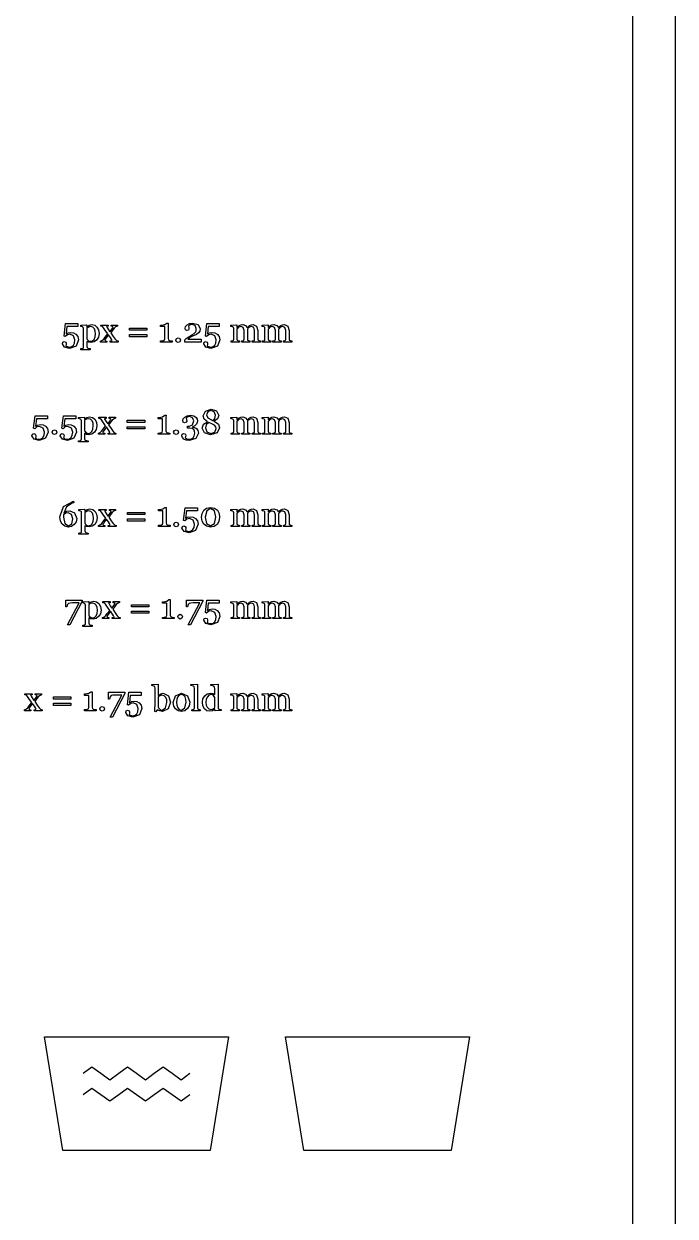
# Model space of a CAD drawing. Extents: x 0 to 118, y 2 to 170.
# Drawn here: x 95.53 to 118.5, y 41.18 to 83.22 of the extents above; entities that cross this region are included whole.
import ezdxf

# ---------------------------------------------------------------- set-up
doc = ezdxf.new("R2010")
doc.units = 0

msp = doc.modelspace()

# ---------------------------------------------------------------- linework, layer by layer
at = {"layer": 'Layer 1', "color": 7}
for points in [[(1.5, 168.5), (118.5, 168.5), (118.5, 1.5), (1.5, 1.5), (1.5, 168.5)], [(3, 167), (117, 167), (117, 3), (3, 3), (3, 167)], [(97.365723, 72.286255), (97.43225, 72.204467), (97.459108, 72.079345), (97.369385, 71.86267), (97.141723, 71.777222), (96.96106, 71.82788), (96.887208, 71.945677), (96.902458, 72), (96.949455, 72.0232), (97.004998, 72.003675), (97.024523, 71.96217), (97.017798, 71.913342), (97.007423, 71.870007), (97.023298, 71.858407), (97.049543, 71.844357), (97.087995, 71.832757), (97.141705, 71.827257), (97.215558, 71.843132), (97.274153, 71.89013), (97.313215, 71.968255), (97.32664, 72.078727), (97.278423, 72.22094), (97.15269, 72.277702), (97.061138, 72.259402), (96.985453, 72.198367), (96.94456, 72.214242), (96.99644, 72.654917), (97.433453, 72.654917), (97.433453, 72.546275), (97.045878, 72.546275), (97.01414, 72.287485), (97.086163, 72.325937), (97.185038, 72.345462), (97.277203, 72.331412), (97.365702, 72.286247), (97.365723, 72.286255)], [(98.105468, 72.530395), (98.16101, 72.430908), (98.18116, 72.302125), (98.15736, 72.17151), (98.094495, 72.07141), (98.003553, 72.006715), (97.897353, 71.98414), (97.80824, 71.99634), (97.751478, 72.025028), (97.746603, 72.025028), (97.746603, 71.844363), (97.755153, 71.807743), (97.781398, 71.786393), (97.8229, 71.776018), (97.868068, 71.769918), (97.868068, 71.729025), (97.531763, 71.729025), (97.531763, 71.769918), (97.568385, 71.772968), (97.600123, 71.779068), (97.625758, 71.800418), (97.633083, 71.836428), (97.633083, 72.476688), (97.623932, 72.512088), (97.600133, 72.539553), (97.569615, 72.550528), (97.531773, 72.556028), (97.531773, 72.5957), (97.736852, 72.609125), (97.745402, 72.6018), (97.745402, 72.53405), (97.750277, 72.5328), (97.829012, 72.593835), (97.922395, 72.618235), (98.024935, 72.594435), (98.1055, 72.530348), (98.105468, 72.530395)], [(98.005983, 72.097657), (98.041993, 72.185547), (98.053593, 72.29724), (98.043818, 72.389405), (98.0133, 72.471193), (97.95898, 72.528565), (97.878412, 72.55054), (97.801507, 72.53039), (97.746578, 72.483392), (97.746578, 72.127557), (97.764278, 72.09338), (97.792353, 72.06286), (97.833248, 72.037837), (97.886958, 72.028687), (97.952875, 72.046387), (98.005978, 72.097657), (98.005983, 72.097657)], [(98.849487, 72), (98.573607, 72), (98.573607, 72.040283), (98.619995, 72.046383), (98.63952, 72.062258), (98.63342, 72.079358), (98.62122, 72.100707), (98.579107, 72.164185), (98.51441, 72.26001), (98.455815, 72.182495), (98.399662, 72.10315), (98.390512, 72.0879), (98.386237, 72.07325), (98.403337, 72.050675), (98.455827, 72.039075), (98.455827, 72), (98.23305, 72), (98.23305, 72.037842), (98.299577, 72.067138), (98.346575, 72.110473), (98.399065, 72.177612), (98.486955, 72.29358), (98.410663, 72.402222), (98.33681, 72.509642), (98.300187, 72.546875), (98.242815, 72.561525), (98.242815, 72.60181), (98.504655, 72.60181), (98.504655, 72.561525), (98.466205, 72.559025), (98.44728, 72.54805), (98.450955, 72.53585), (98.460105, 72.5212), (98.50161, 72.457112), (98.563255, 72.36556), (98.612693, 72.43392), (98.665183, 72.508382), (98.670058, 72.518757), (98.672558, 72.531582), (98.651208, 72.551732), (98.611535, 72.562732), (98.611535, 72.601795), (98.833703, 72.601795), (98.833703, 72.563952), (98.76046, 72.534655), (98.715905, 72.496202), (98.667687, 72.434557), (98.590172, 72.33202), (98.680505, 72.203845), (98.750695, 72.100695), (98.789757, 72.05797), (98.849572, 72.04027), (98.849487, 72)], [(99.868165, 72.41687), (99.25232, 72.41687), (99.25232, 72.493165), (99.868165, 72.493165), (99.868165, 72.41687)], [(100.757447, 72), (100.34607, 72), (100.34607, 72.043335), (100.402833, 72.04821), (100.456542, 72.05676), (100.48523, 72.076285), (100.495605, 72.117787), (100.495605, 72.546255), (100.343627, 72.546255), (100.343627, 72.597525), (100.377197, 72.597525), (100.494995, 72.62195), (100.570067, 72.67444), (100.620727, 72.67444), (100.617052, 72.581667), (100.615302, 72.486452), (100.615302, 72.124515), (100.624452, 72.086062), (100.651917, 72.061638), (100.703797, 72.049437), (100.75751, 72.043337), (100.757447, 72)], [(101.776732, 72), (101.204835, 72), (101.204835, 72.083007), (101.25061, 72.125122), (101.32019, 72.176392), (101.378785, 72.212402), (101.4563, 72.255128), (101.530152, 72.300292), (101.57776, 72.34851), (101.600335, 72.395508), (101.608885, 72.476685), (101.56799, 72.58838), (101.46301, 72.62439), (101.387937, 72.608515), (101.334837, 72.56579), (101.345212, 72.519405), (101.351937, 72.466915), (101.332412, 72.42541), (101.27565, 72.40771), (101.228652, 72.42846), (101.212177, 72.485223), (101.230477, 72.55114), (101.28297, 72.612785), (101.365977, 72.65734), (101.472787, 72.67444), (101.671152, 72.618288), (101.745005, 72.469363), (101.73158, 72.388185), (101.689465, 72.32349), (101.613782, 72.269778), (101.481335, 72.208133), (101.38246, 72.158083), (101.307385, 72.108035), (101.776745, 72.108035), (101.776732, 72)], [(102.350465, 72.286255), (102.416993, 72.204467), (102.443848, 72.079345), (102.354125, 71.86267), (102.126465, 71.777222), (101.9458, 71.82788), (101.871948, 71.945677), (101.887197, 72), (101.934195, 72.0232), (101.989735, 72.003675), (102.00926, 71.96217), (102.002535, 71.913342), (101.99216, 71.870007), (102.008035, 71.858407), (102.03428, 71.844357), (102.072733, 71.832757), (102.126442, 71.827257), (102.200295, 71.843132), (102.258888, 71.89013), (102.29795, 71.968255), (102.311375, 72.078727), (102.263155, 72.22094), (102.137422, 72.277702), (102.04587, 72.259402), (101.970187, 72.198367), (101.929295, 72.214242), (101.981172, 72.654917), (102.418185, 72.654917), (102.418185, 72.546275), (102.030612, 72.546275), (101.998875, 72.287485), (102.070895, 72.325937), (102.169772, 72.345462), (102.261935, 72.331412), (102.350437, 72.286247), (102.350465, 72.286255)], [(103.87268, 72), (103.579103, 72), (103.579103, 72.040283), (103.607178, 72.042783), (103.632812, 72.047657), (103.657837, 72.066582), (103.666387, 72.102595), (103.666387, 72.413262), (103.63709, 72.51092), (103.565067, 72.54571), (103.508915, 72.53656), (103.460697, 72.510925), (103.43079, 72.481627), (103.41309, 72.455992), (103.41309, 72.108702), (103.420415, 72.073302), (103.44544, 72.052552), (103.470465, 72.044002), (103.50037, 72.040352), (103.50037, 72), (103.212895, 72), (103.212895, 72.040283), (103.23975, 72.042783), (103.264175, 72.047657), (103.2892, 72.066582), (103.29775, 72.102595), (103.29775, 72.413262), (103.268452, 72.51092), (103.19643, 72.54571), (103.14028, 72.535935), (103.09206, 72.510302), (103.062155, 72.479785), (103.043855, 72.45476), (103.043855, 72.10991), (103.052405, 72.07512), (103.07804, 72.053745), (103.104285, 72.044595), (103.134192, 72.04032), (103.134192, 72), (102.841835, 72), (102.841835, 72.040283), (102.87052, 72.042783), (102.896765, 72.047657), (102.92179, 72.066582), (102.93034, 72.102595), (102.93034, 72.47674), (102.92119, 72.51153), (102.896765, 72.538385), (102.86808, 72.549985), (102.83268, 72.556085), (102.83268, 72.595757), (103.034095, 72.609182), (103.042645, 72.600632), (103.042645, 72.514575), (103.04692, 72.514575), (103.084152, 72.550585), (103.125045, 72.584155), (103.178145, 72.608555), (103.247725, 72.61833), (103.348432, 72.586592), (103.408857, 72.51091), (103.44731, 72.54814), (103.491867, 72.58293), (103.546187, 72.608565), (103.616377, 72.61834), (103.737227, 72.568292), (103.781782, 72.414482), (103.781782, 72.108697), (103.789107, 72.073297), (103.814132, 72.052547), (103.841597, 72.043997), (103.872725, 72.040347), (103.87268, 72)], [(104.973755, 72), (104.680175, 72), (104.680175, 72.040283), (104.708252, 72.042783), (104.733887, 72.047657), (104.75891, 72.066582), (104.76746, 72.102595), (104.76746, 72.413262), (104.738165, 72.51092), (104.666142, 72.54571), (104.60999, 72.53656), (104.561772, 72.510925), (104.531865, 72.481627), (104.514165, 72.455992), (104.514165, 72.108702), (104.52149, 72.073302), (104.546515, 72.052552), (104.571537, 72.044002), (104.601445, 72.040352), (104.601445, 72), (104.31397, 72), (104.31397, 72.040283), (104.340825, 72.042783), (104.36525, 72.047657), (104.390275, 72.066582), (104.398825, 72.102595), (104.398825, 72.413262), (104.36953, 72.51092), (104.297507, 72.54571), (104.241355, 72.535935), (104.193137, 72.510302), (104.16323, 72.479785), (104.14493, 72.45476), (104.14493, 72.10991), (104.15348, 72.07512), (104.179115, 72.053745), (104.20536, 72.044595), (104.235267, 72.04032), (104.235267, 72), (103.942907, 72), (103.942907, 72.040283), (103.971595, 72.042783), (103.99784, 72.047657), (104.022865, 72.066582), (104.031415, 72.102595), (104.031415, 72.47674), (104.022265, 72.51153), (103.99784, 72.538385), (103.969152, 72.549985), (103.933752, 72.556085), (103.933752, 72.595757), (104.13517, 72.609182), (104.14372, 72.600632), (104.14372, 72.514575), (104.147995, 72.514575), (104.185225, 72.550585), (104.22612, 72.584155), (104.27922, 72.608555), (104.3488, 72.61833), (104.449507, 72.586592), (104.509932, 72.51091), (104.548385, 72.54814), (104.59294, 72.58293), (104.647262, 72.608565), (104.717452, 72.61834), (104.838302, 72.568292), (104.882857, 72.414482), (104.882857, 72.108697), (104.890182, 72.073297), (104.915205, 72.052547), (104.942672, 72.043997), (104.9738, 72.040347), (104.973755, 72)], [(99.868165, 72.18982), (99.25232, 72.18982), (99.25232, 72.266112), (99.868165, 72.266112), (99.868165, 72.18982)], [(101.054077, 72.07019), (101.029052, 72.011597), (100.97046, 71.987797), (100.911255, 72.011597), (100.88683, 72.07019), (100.911255, 72.128785), (100.97046, 72.153807), (101.029052, 72.128785), (101.054077, 72.07019), (101.054077, 72.07019)], [(96.292115, 69.036255), (96.358643, 68.954467), (96.385497, 68.829345), (96.295777, 68.61267), (96.068115, 68.527222), (95.88745, 68.57788), (95.813598, 68.695677), (95.828847, 68.75), (95.875845, 68.7732), (95.931387, 68.753675), (95.950913, 68.71217), (95.944187, 68.663342), (95.933813, 68.620007), (95.949687, 68.608407), (95.975932, 68.594357), (96.014385, 68.582757), (96.068095, 68.577257), (96.141948, 68.593132), (96.200542, 68.64013), (96.239605, 68.718255), (96.25303, 68.828727), (96.204812, 68.97094), (96.07908, 69.027702), (95.987527, 69.009402), (95.911842, 68.948367), (95.87095, 68.964242), (95.92283, 69.404917), (96.35984, 69.404917), (96.35984, 69.296275), (95.972267, 69.296275), (95.94053, 69.037485), (96.01255, 69.075937), (96.111427, 69.095462), (96.20359, 69.081412), (96.292092, 69.036247), (96.292115, 69.036255)], [(97.289427, 69.036255), (97.355957, 68.954467), (97.382812, 68.829345), (97.29309, 68.61267), (97.06543, 68.527222), (96.884765, 68.57788), (96.810912, 68.695677), (96.826162, 68.75), (96.87316, 68.7732), (96.9287, 68.753675), (96.948225, 68.71217), (96.9415, 68.663342), (96.931125, 68.620007), (96.947, 68.608407), (96.973245, 68.594357), (97.011695, 68.582757), (97.065407, 68.577257), (97.13926, 68.593132), (97.197852, 68.64013), (97.236915, 68.718255), (97.25034, 68.828727), (97.202122, 68.97094), (97.07639, 69.027702), (96.984837, 69.009402), (96.909155, 68.948367), (96.86826, 68.964242), (96.92014, 69.404917), (97.357152, 69.404917), (97.357152, 69.296275), (96.96958, 69.296275), (96.93784, 69.037485), (97.009862, 69.075937), (97.10874, 69.095462), (97.200902, 69.081412), (97.289402, 69.036247), (97.289427, 69.036255)], [(98.029175, 69.280395), (98.084717, 69.180908), (98.104867, 69.052125), (98.081067, 68.92151), (98.0182, 68.82141), (97.927257, 68.756715), (97.821057, 68.73414), (97.731945, 68.74634), (97.675182, 68.775028), (97.670307, 68.775028), (97.670307, 68.594363), (97.678857, 68.557743), (97.705102, 68.536393), (97.746607, 68.526018), (97.791772, 68.519918), (97.791772, 68.479025), (97.45547, 68.479025), (97.45547, 68.519918), (97.49209, 68.522968), (97.523827, 68.529068), (97.549462, 68.550418), (97.556787, 68.586428), (97.556787, 69.226688), (97.547637, 69.262088), (97.523837, 69.289553), (97.49332, 69.300528), (97.45548, 69.306028), (97.45548, 69.3457), (97.660557, 69.359125), (97.669107, 69.3518), (97.669107, 69.28405), (97.673982, 69.2828), (97.752717, 69.343835), (97.846102, 69.368235), (97.94864, 69.344435), (98.029207, 69.280348), (98.029175, 69.280395)], [(100.681152, 68.75), (100.269775, 68.75), (100.269775, 68.793335), (100.326538, 68.79821), (100.38025, 68.80676), (100.408935, 68.826285), (100.41931, 68.867787), (100.41931, 69.296255), (100.267332, 69.296255), (100.267332, 69.347525), (100.3009, 69.347525), (100.418697, 69.37195), (100.493772, 69.42444), (100.54443, 69.42444), (100.54078, 69.331667), (100.53903, 69.236452), (100.53903, 68.874515), (100.54818, 68.836062), (100.575648, 68.811638), (100.627527, 68.799437), (100.681237, 68.793337), (100.681152, 68.75)], [(101.358642, 68.527222), (101.253662, 68.541872), (101.171875, 68.580325), (101.118775, 68.636477), (101.100475, 68.701785), (101.115125, 68.755495), (101.162122, 68.77992), (101.217665, 68.76162), (101.23719, 68.720725), (101.230465, 68.671287), (101.22069, 68.628562), (101.23594, 68.613912), (101.264015, 68.597437), (101.30491, 68.582787), (101.365335, 68.577287), (101.435525, 68.589487), (101.49534, 68.62855), (101.536842, 68.694467), (101.552092, 68.792735), (101.544767, 68.858042), (101.519132, 68.914195), (101.467252, 68.950815), (101.384855, 68.96424), (101.3049, 68.96424), (101.3049, 69.034432), (101.358, 69.034432), (101.47946, 69.080817), (101.51669, 69.220587), (101.48068, 69.335335), (101.378752, 69.374397), (101.326262, 69.366472), (101.293302, 69.351822), (101.268277, 69.332897), (101.253627, 69.317647), (101.264002, 69.26943), (101.270102, 69.215717), (101.250577, 69.174825), (101.194425, 69.157125), (101.146817, 69.180325), (101.132167, 69.234037), (101.149867, 69.298732), (101.202357, 69.36038), (101.287197, 69.406765), (101.402552, 69.424465), (101.526455, 69.40189), (101.60397, 69.34818), (101.64181, 69.282872), (101.652185, 69.224277), (101.643635, 69.162633), (101.615557, 69.10587), (101.558795, 69.05338), (101.470905, 69.015537), (101.470905, 69.005762), (101.543537, 68.990512), (101.613727, 68.954502), (101.666827, 68.889805), (101.687577, 68.790318), (101.593582, 68.6005), (101.358597, 68.527257), (101.358642, 68.527222)], [(102.432862, 68.979492), (102.34436, 68.8031), (102.111817, 68.729247), (101.895752, 68.796997), (101.814575, 68.971557), (101.862182, 69.102782), (102.004395, 69.192505), (101.888427, 69.28772), (101.849975, 69.404907), (101.934205, 69.571532), (102.13684, 69.638672), (102.32727, 69.575195), (102.400513, 69.415892), (102.36023, 69.298705), (102.241822, 69.208375), (102.387695, 69.11255), (102.432862, 68.979492), (102.432862, 68.979492)], [(102.285155, 69.422607), (102.2406, 69.543458), (102.127685, 69.590455), (102.01477, 69.545288), (101.970825, 69.434205), (102.020875, 69.325563), (102.199097, 69.230348), (102.265015, 69.307863), (102.285165, 69.422608), (102.285155, 69.422607)], [(103.87268, 68.75), (103.579103, 68.75), (103.579103, 68.790283), (103.607178, 68.792783), (103.632812, 68.797657), (103.657837, 68.816582), (103.666387, 68.852595), (103.666387, 69.163262), (103.63709, 69.26092), (103.565067, 69.29571), (103.508915, 69.28656), (103.460697, 69.260925), (103.43079, 69.231627), (103.41309, 69.205992), (103.41309, 68.858702), (103.420415, 68.823302), (103.44544, 68.802552), (103.470465, 68.794002), (103.50037, 68.790352), (103.50037, 68.75), (103.212895, 68.75), (103.212895, 68.790283), (103.23975, 68.792783), (103.264175, 68.797657), (103.2892, 68.816582), (103.29775, 68.852595), (103.29775, 69.163262), (103.268452, 69.26092), (103.19643, 69.29571), (103.14028, 69.285935), (103.09206, 69.260302), (103.062155, 69.229785), (103.043855, 69.20476), (103.043855, 68.85991), (103.052405, 68.82512), (103.07804, 68.803745), (103.104285, 68.794595), (103.134192, 68.79032), (103.134192, 68.75), (102.841835, 68.75), (102.841835, 68.790283), (102.87052, 68.792783), (102.896765, 68.797657), (102.92179, 68.816582), (102.93034, 68.852595), (102.93034, 69.22674), (102.92119, 69.26153), (102.896765, 69.288385), (102.86808, 69.299985), (102.83268, 69.306085), (102.83268, 69.345757), (103.034095, 69.359182), (103.042645, 69.350632), (103.042645, 69.264575), (103.04692, 69.264575), (103.084152, 69.300585), (103.125045, 69.334155), (103.178145, 69.358555), (103.247725, 69.36833), (103.348432, 69.336592), (103.408857, 69.26091), (103.44731, 69.29814), (103.491867, 69.33293), (103.546187, 69.358565), (103.616377, 69.36834), (103.737227, 69.318292), (103.781782, 69.164482), (103.781782, 68.858697), (103.789107, 68.823297), (103.814132, 68.802547), (103.841597, 68.793997), (103.872725, 68.790347), (103.87268, 68.75)], [(104.973755, 68.75), (104.680175, 68.75), (104.680175, 68.790283), (104.708252, 68.792783), (104.733887, 68.797657), (104.75891, 68.816582), (104.76746, 68.852595), (104.76746, 69.163262), (104.738165, 69.26092), (104.666142, 69.29571), (104.60999, 69.28656), (104.561772, 69.260925), (104.531865, 69.231627), (104.514165, 69.205992), (104.514165, 68.858702), (104.52149, 68.823302), (104.546515, 68.802552), (104.571537, 68.794002), (104.601445, 68.790352), (104.601445, 68.75), (104.31397, 68.75), (104.31397, 68.790283), (104.340825, 68.792783), (104.36525, 68.797657), (104.390275, 68.816582), (104.398825, 68.852595), (104.398825, 69.163262), (104.36953, 69.26092), (104.297507, 69.29571), (104.241355, 69.285935), (104.193137, 69.260302), (104.16323, 69.229785), (104.14493, 69.20476), (104.14493, 68.85991), (104.15348, 68.82512), (104.179115, 68.803745), (104.20536, 68.794595), (104.235267, 68.79032), (104.235267, 68.75), (103.942907, 68.75), (103.942907, 68.790283), (103.971595, 68.792783), (103.99784, 68.797657), (104.022865, 68.816582), (104.031415, 68.852595), (104.031415, 69.22674), (104.022265, 69.26153), (103.99784, 69.288385), (103.969152, 69.299985), (103.933752, 69.306085), (103.933752, 69.345757), (104.13517, 69.359182), (104.14372, 69.350632), (104.14372, 69.264575), (104.147995, 69.264575), (104.185225, 69.300585), (104.22612, 69.334155), (104.27922, 69.358555), (104.3488, 69.36833), (104.449507, 69.336592), (104.509932, 69.26091), (104.548385, 69.29814), (104.59294, 69.33293), (104.647262, 69.358565), (104.717452, 69.36834), (104.838302, 69.318292), (104.882857, 69.164482), (104.882857, 68.858697), (104.890182, 68.823297), (104.915205, 68.802547), (104.942672, 68.793997), (104.9738, 68.790347), (104.973755, 68.75)], [(97.929687, 68.847657), (97.965697, 68.935547), (97.977297, 69.04724), (97.967522, 69.139405), (97.937005, 69.221193), (97.882682, 69.278565), (97.802117, 69.30054), (97.725212, 69.28039), (97.67028, 69.233392), (97.67028, 68.877557), (97.68798, 68.84338), (97.716057, 68.81286), (97.75695, 68.787837), (97.810662, 68.778687), (97.87658, 68.796387), (97.92968, 68.847657), (97.929687, 68.847657)], [(98.773192, 68.75), (98.497315, 68.75), (98.497315, 68.790283), (98.5437, 68.796383), (98.563225, 68.812258), (98.557125, 68.829358), (98.544925, 68.850707), (98.50281, 68.914185), (98.438112, 69.01001), (98.37952, 68.932495), (98.323367, 68.85315), (98.314217, 68.8379), (98.309942, 68.82325), (98.327042, 68.800675), (98.379532, 68.789075), (98.379532, 68.75), (98.156752, 68.75), (98.156752, 68.787842), (98.223282, 68.817138), (98.270277, 68.860473), (98.32277, 68.927612), (98.41066, 69.04358), (98.334365, 69.152222), (98.260512, 69.259642), (98.223892, 69.296875), (98.16652, 69.311525), (98.16652, 69.35181), (98.42836, 69.35181), (98.42836, 69.311525), (98.389907, 69.309025), (98.370982, 69.29805), (98.374657, 69.28585), (98.383807, 69.2712), (98.42531, 69.207112), (98.486955, 69.11556), (98.536395, 69.18392), (98.588885, 69.258382), (98.59376, 69.268757), (98.59626, 69.281582), (98.57491, 69.301732), (98.535235, 69.312732), (98.535235, 69.351795), (98.757405, 69.351795), (98.757405, 69.313952), (98.684162, 69.284655), (98.639607, 69.246202), (98.591387, 69.184557), (98.513875, 69.08202), (98.604205, 68.953845), (98.674397, 68.850695), (98.71346, 68.80797), (98.773273, 68.79027), (98.773192, 68.75)], [(99.79187, 69.16687), (99.176025, 69.16687), (99.176025, 69.243165), (99.79187, 69.243165), (99.79187, 69.16687)], [(99.79187, 68.93982), (99.176025, 68.93982), (99.176025, 69.016112), (99.79187, 69.016112), (99.79187, 68.93982)], [(102.31079, 68.950805), (102.294315, 69.017945), (102.246707, 69.071045), (102.163087, 69.119263), (102.047732, 69.171143), (101.961672, 69.089965), (101.934207, 68.978273), (101.986697, 68.833008), (102.127687, 68.778075), (102.261355, 68.826905), (102.310792, 68.950805), (102.31079, 68.950805)], [(96.691285, 68.82019), (96.66626, 68.761597), (96.607665, 68.737797), (96.548462, 68.761597), (96.524038, 68.82019), (96.548462, 68.878785), (96.607665, 68.903807), (96.66626, 68.878785), (96.691285, 68.82019), (96.691285, 68.82019)], [(100.977782, 68.82019), (100.95276, 68.761597), (100.894165, 68.737797), (100.83496, 68.761597), (100.81056, 68.82019), (100.83496, 68.878785), (100.894165, 68.903807), (100.95276, 68.878785), (100.977782, 68.82019), (100.977782, 68.82019)], [(97.391357, 65.781373), (97.368157, 65.662352), (97.307122, 65.56775), (97.208245, 65.50183), (97.09594, 65.48048), (96.97326, 65.505503), (96.879875, 65.576305), (96.81945, 65.68983), (96.7981, 65.840585), (96.927495, 66.208018), (97.275395, 66.38746), (97.28637, 66.33253), (97.231437, 66.322755), (97.02636, 66.189697), (96.932975, 65.97058), (97.036735, 66.035277), (97.144767, 66.054202), (97.318717, 65.976077), (97.39135, 65.781375), (97.391357, 65.781373)], [(98.0365, 66.0304), (98.09204, 65.930913), (98.11219, 65.80213), (98.08839, 65.671515), (98.025523, 65.571415), (97.93458, 65.50672), (97.82838, 65.484145), (97.739268, 65.496345), (97.682505, 65.525033), (97.67763, 65.525033), (97.67763, 65.344368), (97.68618, 65.307748), (97.712425, 65.286398), (97.753928, 65.276023), (97.799095, 65.269923), (97.799095, 65.22903), (97.46279, 65.22903), (97.46279, 65.269923), (97.499413, 65.272973), (97.53115, 65.279073), (97.556785, 65.300423), (97.56411, 65.336433), (97.56411, 65.976693), (97.55496, 66.012093), (97.53116, 66.039558), (97.500642, 66.050533), (97.4628, 66.056033), (97.4628, 66.095705), (97.66788, 66.10913), (97.67643, 66.101805), (97.67643, 66.034055), (97.681305, 66.032805), (97.76004, 66.09384), (97.853422, 66.11824), (97.955962, 66.09444), (98.03653, 66.030353), (98.0365, 66.0304)], [(97.937013, 65.597662), (97.973023, 65.685553), (97.984623, 65.797245), (97.974848, 65.88941), (97.94433, 65.971198), (97.89001, 66.02857), (97.809443, 66.050545), (97.73254, 66.030395), (97.677607, 65.983397), (97.677607, 65.627562), (97.695307, 65.593385), (97.723382, 65.562865), (97.764278, 65.537842), (97.817988, 65.528692), (97.883905, 65.546392), (97.937007, 65.597662), (97.937013, 65.597662)], [(98.780518, 65.5), (98.504638, 65.5), (98.504638, 65.540283), (98.551025, 65.546383), (98.57055, 65.562258), (98.56445, 65.579358), (98.55225, 65.600707), (98.510137, 65.664185), (98.44544, 65.76001), (98.386845, 65.682495), (98.330692, 65.60315), (98.321542, 65.5879), (98.317267, 65.57325), (98.334367, 65.550675), (98.386857, 65.539075), (98.386857, 65.5), (98.16408, 65.5), (98.16408, 65.537842), (98.230607, 65.567138), (98.277605, 65.610473), (98.330095, 65.677612), (98.417985, 65.79358), (98.341693, 65.902222), (98.26784, 66.009642), (98.231218, 66.046875), (98.173845, 66.061525), (98.173845, 66.10181), (98.435688, 66.10181), (98.435688, 66.061525), (98.397235, 66.059025), (98.37831, 66.04805), (98.381985, 66.03585), (98.391135, 66.0212), (98.43264, 65.957112), (98.494285, 65.86556), (98.543723, 65.93392), (98.596215, 66.008382), (98.60109, 66.018757), (98.60359, 66.031582), (98.58224, 66.051732), (98.542568, 66.062732), (98.542568, 66.101795), (98.764735, 66.101795), (98.764735, 66.063952), (98.691493, 66.034655), (98.646938, 65.996202), (98.59872, 65.934557), (98.521205, 65.83202), (98.611537, 65.703845), (98.681727, 65.600695), (98.72079, 65.55797), (98.780605, 65.54027), (98.780518, 65.5)], [(100.688478, 65.5), (100.2771, 65.5), (100.2771, 65.543335), (100.333863, 65.54821), (100.387573, 65.55676), (100.41626, 65.576285), (100.426635, 65.617787), (100.426635, 66.046255), (100.274658, 66.046255), (100.274658, 66.097525), (100.308228, 66.097525), (100.426025, 66.12195), (100.501098, 66.17444), (100.551757, 66.17444), (100.548108, 66.081667), (100.546357, 65.986452), (100.546357, 65.624515), (100.555508, 65.586062), (100.582973, 65.561638), (100.634853, 65.549437), (100.688565, 65.543337), (100.688478, 65.5)], [(101.583253, 65.786255), (101.64978, 65.704467), (101.676635, 65.579345), (101.586915, 65.36267), (101.359253, 65.277222), (101.17859, 65.32788), (101.104738, 65.445677), (101.119988, 65.5), (101.166985, 65.5232), (101.222528, 65.503675), (101.242053, 65.46217), (101.235353, 65.413342), (101.224978, 65.370007), (101.240853, 65.358407), (101.267098, 65.344357), (101.30555, 65.332757), (101.35926, 65.327257), (101.433113, 65.343132), (101.491708, 65.39013), (101.53077, 65.468255), (101.544195, 65.578727), (101.495978, 65.72094), (101.370245, 65.777702), (101.278693, 65.759402), (101.203008, 65.698367), (101.162115, 65.714242), (101.213995, 66.154917), (101.651005, 66.154917), (101.651005, 66.046275), (101.263433, 66.046275), (101.231695, 65.787485), (101.303715, 65.825937), (101.402592, 65.845462), (101.494755, 65.831412), (101.583258, 65.786247), (101.583253, 65.786255)], [(102.355958, 66.070067), (102.41394, 65.959595), (102.433465, 65.82776), (102.409665, 65.678832), (102.344358, 65.57019), (102.24304, 65.503052), (102.112425, 65.480477), (101.972043, 65.506722), (101.871945, 65.578742), (101.81152, 65.689827), (101.791995, 65.827767), (101.81092, 65.961432), (101.871345, 66.071907), (101.972052, 66.14698), (102.113045, 66.174445), (102.256477, 66.14637), (102.355965, 66.070075), (102.355958, 66.070067)], [(102.298585, 65.82776), (102.248535, 66.052977), (102.113647, 66.132935), (101.976928, 66.052977), (101.92688, 65.82776), (101.974487, 65.60559), (102.112427, 65.521972), (102.250365, 65.60559), (102.298585, 65.82776), (102.298585, 65.82776)], [(103.87268, 65.5), (103.579103, 65.5), (103.579103, 65.540283), (103.607178, 65.542783), (103.632812, 65.547657), (103.657837, 65.566582), (103.666387, 65.602595), (103.666387, 65.913262), (103.63709, 66.01092), (103.565067, 66.04571), (103.508915, 66.03656), (103.460697, 66.010925), (103.43079, 65.981627), (103.41309, 65.955992), (103.41309, 65.608702), (103.420415, 65.573302), (103.44544, 65.552552), (103.470465, 65.544002), (103.50037, 65.540352), (103.50037, 65.5), (103.212895, 65.5), (103.212895, 65.540283), (103.23975, 65.542783), (103.264175, 65.547657), (103.2892, 65.566582), (103.29775, 65.602595), (103.29775, 65.913262), (103.268452, 66.01092), (103.19643, 66.04571), (103.14028, 66.035935), (103.09206, 66.010302), (103.062155, 65.979785), (103.043855, 65.95476), (103.043855, 65.60991), (103.052405, 65.57512), (103.07804, 65.553745), (103.104285, 65.544595), (103.134192, 65.54032), (103.134192, 65.5), (102.841835, 65.5), (102.841835, 65.540283), (102.87052, 65.542783), (102.896765, 65.547657), (102.92179, 65.566582), (102.93034, 65.602595), (102.93034, 65.97674), (102.92119, 66.01153), (102.896765, 66.038385), (102.86808, 66.049985), (102.83268, 66.056085), (102.83268, 66.095757), (103.034095, 66.109182), (103.042645, 66.100632), (103.042645, 66.014575), (103.04692, 66.014575), (103.084152, 66.050585), (103.125045, 66.084155), (103.178145, 66.108555), (103.247725, 66.11833), (103.348432, 66.086592), (103.408857, 66.01091), (103.44731, 66.04814), (103.491867, 66.08293), (103.546187, 66.108565), (103.616377, 66.11834), (103.737227, 66.068292), (103.781782, 65.914482), (103.781782, 65.608697), (103.789107, 65.573297), (103.814132, 65.552547), (103.841597, 65.543997), (103.872725, 65.540347), (103.87268, 65.5)], [(104.973755, 65.5), (104.680175, 65.5), (104.680175, 65.540283), (104.708252, 65.542783), (104.733887, 65.547657), (104.75891, 65.566582), (104.76746, 65.602595), (104.76746, 65.913262), (104.738165, 66.01092), (104.666142, 66.04571), (104.60999, 66.03656), (104.561772, 66.010925), (104.531865, 65.981627), (104.514165, 65.955992), (104.514165, 65.608702), (104.52149, 65.573302), (104.546515, 65.552552), (104.571537, 65.544002), (104.601445, 65.540352), (104.601445, 65.5), (104.31397, 65.5), (104.31397, 65.540283), (104.340825, 65.542783), (104.36525, 65.547657), (104.390275, 65.566582), (104.398825, 65.602595), (104.398825, 65.913262), (104.36953, 66.01092), (104.297507, 66.04571), (104.241355, 66.035935), (104.193137, 66.010302), (104.16323, 65.979785), (104.14493, 65.95476), (104.14493, 65.60991), (104.15348, 65.57512), (104.179115, 65.553745), (104.20536, 65.544595), (104.235267, 65.54032), (104.235267, 65.5), (103.942907, 65.5), (103.942907, 65.540283), (103.971595, 65.542783), (103.99784, 65.547657), (104.022865, 65.566582), (104.031415, 65.602595), (104.031415, 65.97674), (104.022265, 66.01153), (103.99784, 66.038385), (103.969152, 66.049985), (103.933752, 66.056085), (103.933752, 66.095757), (104.13517, 66.109182), (104.14372, 66.100632), (104.14372, 66.014575), (104.147995, 66.014575), (104.185225, 66.050585), (104.22612, 66.084155), (104.27922, 66.108555), (104.3488, 66.11833), (104.449507, 66.086592), (104.509932, 66.01091), (104.548385, 66.04814), (104.59294, 66.08293), (104.647262, 66.108565), (104.717452, 66.11834), (104.838302, 66.068292), (104.882857, 65.914482), (104.882857, 65.608697), (104.890182, 65.573297), (104.915205, 65.552547), (104.942672, 65.543997), (104.9738, 65.540347), (104.973755, 65.5)], [(97.25891, 65.764898), (97.213135, 65.92359), (97.091675, 65.983403), (97.006225, 65.966303), (96.930543, 65.90893), (96.928793, 65.87475), (96.927543, 65.833247), (96.97393, 65.609247), (97.09722, 65.528683), (97.214407, 65.591548), (97.258962, 65.764888), (97.25891, 65.764898)], [(99.799195, 65.91687), (99.18335, 65.91687), (99.18335, 65.993165), (99.799195, 65.993165), (99.799195, 65.91687)], [(99.799195, 65.68982), (99.18335, 65.68982), (99.18335, 65.766112), (99.799195, 65.766112), (99.799195, 65.68982)], [(100.985107, 65.57019), (100.960082, 65.511597), (100.90149, 65.487797), (100.842285, 65.511597), (100.81786, 65.57019), (100.842285, 65.628785), (100.90149, 65.653807), (100.960082, 65.628785), (100.985107, 65.57019), (100.985107, 65.57019)], [(97.581788, 62.865235), (97.146608, 62.027222), (97.070312, 62.027222), (97.479857, 62.802367), (97.23999, 62.802367), (97.156982, 62.801117), (97.10205, 62.789517), (97.06787, 62.748625), (97.045295, 62.665617), (97.008065, 62.665617), (97.008065, 62.904875), (97.581795, 62.904875), (97.581788, 62.865235)], [(98.17566, 62.780395), (98.2312, 62.680908), (98.25135, 62.552125), (98.22755, 62.42151), (98.164683, 62.32141), (98.07374, 62.256715), (97.96754, 62.23414), (97.878428, 62.24634), (97.821665, 62.275028), (97.81679, 62.275028), (97.81679, 62.094363), (97.82534, 62.057743), (97.851585, 62.036393), (97.89309, 62.026018), (97.938255, 62.019918), (97.938255, 61.979025), (97.60195, 61.979025), (97.60195, 62.019918), (97.638573, 62.022968), (97.67031, 62.029068), (97.695945, 62.050418), (97.70327, 62.086428), (97.70327, 62.726688), (97.69412, 62.762088), (97.67032, 62.789553), (97.639803, 62.800528), (97.60196, 62.806028), (97.60196, 62.8457), (97.80704, 62.859125), (97.81559, 62.8518), (97.81559, 62.78405), (97.820465, 62.7828), (97.8992, 62.843835), (97.992582, 62.868235), (98.095123, 62.844435), (98.17569, 62.780348), (98.17566, 62.780395)], [(98.076173, 62.347657), (98.112183, 62.435547), (98.123783, 62.54724), (98.114008, 62.639405), (98.08349, 62.721193), (98.02917, 62.778565), (97.948603, 62.80054), (97.8717, 62.78039), (97.816767, 62.733392), (97.816767, 62.377557), (97.834468, 62.34338), (97.862545, 62.31286), (97.903437, 62.287837), (97.957147, 62.278687), (98.023067, 62.296387), (98.076167, 62.347657), (98.076173, 62.347657)], [(98.919678, 62.25), (98.6438, 62.25), (98.6438, 62.290283), (98.690185, 62.296383), (98.70971, 62.312258), (98.70361, 62.329358), (98.69141, 62.350707), (98.649297, 62.414185), (98.5846, 62.51001), (98.526005, 62.432495), (98.469853, 62.35315), (98.460702, 62.3379), (98.456427, 62.32325), (98.473527, 62.300675), (98.526017, 62.289075), (98.526017, 62.25), (98.30324, 62.25), (98.30324, 62.287842), (98.369767, 62.317138), (98.416765, 62.360473), (98.469255, 62.427612), (98.557147, 62.54358), (98.480852, 62.652222), (98.407, 62.759642), (98.37038, 62.796875), (98.313005, 62.811525), (98.313005, 62.85181), (98.574848, 62.85181), (98.574848, 62.811525), (98.536395, 62.809025), (98.51747, 62.79805), (98.521145, 62.78585), (98.530295, 62.7712), (98.5718, 62.707112), (98.633445, 62.61556), (98.682885, 62.68392), (98.735375, 62.758382), (98.74025, 62.768757), (98.74275, 62.781582), (98.721375, 62.801732), (98.681703, 62.812732), (98.681703, 62.851795), (98.90387, 62.851795), (98.90387, 62.813952), (98.83063, 62.784655), (98.786073, 62.746202), (98.737855, 62.684557), (98.66034, 62.58202), (98.750673, 62.453845), (98.820863, 62.350695), (98.859925, 62.30797), (98.91974, 62.29027), (98.919678, 62.25)], [(99.938355, 62.66687), (99.32251, 62.66687), (99.32251, 62.743165), (99.938355, 62.743165), (99.938355, 62.66687)], [(100.827637, 62.25), (100.41626, 62.25), (100.41626, 62.293335), (100.473022, 62.29821), (100.526732, 62.30676), (100.55542, 62.326285), (100.565795, 62.367787), (100.565795, 62.796255), (100.413817, 62.796255), (100.413817, 62.847525), (100.447387, 62.847525), (100.565185, 62.87195), (100.64026, 62.92444), (100.690917, 62.92444), (100.687242, 62.831667), (100.685492, 62.736452), (100.685492, 62.374515), (100.694642, 62.336062), (100.722107, 62.311638), (100.773987, 62.299437), (100.8277, 62.293337), (100.827637, 62.25)], [(101.835937, 62.865235), (101.400757, 62.027222), (101.324462, 62.027222), (101.73401, 62.802367), (101.49414, 62.802367), (101.411132, 62.801117), (101.3562, 62.789517), (101.322022, 62.748625), (101.299447, 62.665617), (101.262217, 62.665617), (101.262217, 62.904875), (101.835947, 62.904875), (101.835937, 62.865235)], [(102.350465, 62.536255), (102.416992, 62.454467), (102.443847, 62.329345), (102.354125, 62.11267), (102.126465, 62.027222), (101.9458, 62.07788), (101.871947, 62.195677), (101.887197, 62.25), (101.934195, 62.2732), (101.989735, 62.253675), (102.00926, 62.21217), (102.002535, 62.163342), (101.99216, 62.120007), (102.008035, 62.108407), (102.03428, 62.094357), (102.072732, 62.082757), (102.126442, 62.077257), (102.200295, 62.093132), (102.258887, 62.14013), (102.29795, 62.218255), (102.311375, 62.328727), (102.263155, 62.47094), (102.137422, 62.527702), (102.04587, 62.509402), (101.970187, 62.448367), (101.929295, 62.464242), (101.981172, 62.904917), (102.418185, 62.904917), (102.418185, 62.796275), (102.030612, 62.796275), (101.998875, 62.537485), (102.070895, 62.575937), (102.169772, 62.595462), (102.261935, 62.581412), (102.350437, 62.536247), (102.350465, 62.536255)], [(103.87268, 62.25), (103.579103, 62.25), (103.579103, 62.290283), (103.607178, 62.292783), (103.632812, 62.297657), (103.657837, 62.316582), (103.666387, 62.352595), (103.666387, 62.663262), (103.63709, 62.76092), (103.565067, 62.79571), (103.508915, 62.78656), (103.460697, 62.760925), (103.43079, 62.731627), (103.41309, 62.705992), (103.41309, 62.358702), (103.420415, 62.323302), (103.44544, 62.302552), (103.470465, 62.294002), (103.50037, 62.290352), (103.50037, 62.25), (103.212895, 62.25), (103.212895, 62.290283), (103.23975, 62.292783), (103.264175, 62.297657), (103.2892, 62.316582), (103.29775, 62.352595), (103.29775, 62.663262), (103.268452, 62.76092), (103.19643, 62.79571), (103.14028, 62.785935), (103.09206, 62.760302), (103.062155, 62.729785), (103.043855, 62.70476), (103.043855, 62.35991), (103.052405, 62.32512), (103.07804, 62.303745), (103.104285, 62.294595), (103.134192, 62.29032), (103.134192, 62.25), (102.841835, 62.25), (102.841835, 62.290283), (102.87052, 62.292783), (102.896765, 62.297657), (102.92179, 62.316582), (102.93034, 62.352595), (102.93034, 62.72674), (102.92119, 62.76153), (102.896765, 62.788385), (102.86808, 62.799985), (102.83268, 62.806085), (102.83268, 62.845757), (103.034095, 62.859182), (103.042645, 62.850632), (103.042645, 62.764575), (103.04692, 62.764575), (103.084152, 62.800585), (103.125045, 62.834155), (103.178145, 62.858555), (103.247725, 62.86833), (103.348432, 62.836592), (103.408857, 62.76091), (103.44731, 62.79814), (103.491867, 62.83293), (103.546187, 62.858565), (103.616377, 62.86834), (103.737227, 62.818292), (103.781782, 62.664482), (103.781782, 62.358697), (103.789107, 62.323297), (103.814132, 62.302547), (103.841597, 62.293997), (103.872725, 62.290347), (103.87268, 62.25)], [(104.973755, 62.25), (104.680175, 62.25), (104.680175, 62.290283), (104.708252, 62.292783), (104.733887, 62.297657), (104.75891, 62.316582), (104.76746, 62.352595), (104.76746, 62.663262), (104.738165, 62.76092), (104.666142, 62.79571), (104.60999, 62.78656), (104.561772, 62.760925), (104.531865, 62.731627), (104.514165, 62.705992), (104.514165, 62.358702), (104.52149, 62.323302), (104.546515, 62.302552), (104.571537, 62.294002), (104.601445, 62.290352), (104.601445, 62.25), (104.31397, 62.25), (104.31397, 62.290283), (104.340825, 62.292783), (104.36525, 62.297657), (104.390275, 62.316582), (104.398825, 62.352595), (104.398825, 62.663262), (104.36953, 62.76092), (104.297507, 62.79571), (104.241355, 62.785935), (104.193137, 62.760302), (104.16323, 62.729785), (104.14493, 62.70476), (104.14493, 62.35991), (104.15348, 62.32512), (104.179115, 62.303745), (104.20536, 62.294595), (104.235267, 62.29032), (104.235267, 62.25), (103.942907, 62.25), (103.942907, 62.290283), (103.971595, 62.292783), (103.99784, 62.297657), (104.022865, 62.316582), (104.031415, 62.352595), (104.031415, 62.72674), (104.022265, 62.76153), (103.99784, 62.788385), (103.969152, 62.799985), (103.933752, 62.806085), (103.933752, 62.845757), (104.13517, 62.859182), (104.14372, 62.850632), (104.14372, 62.764575), (104.147995, 62.764575), (104.185225, 62.800585), (104.22612, 62.834155), (104.27922, 62.858555), (104.3488, 62.86833), (104.449507, 62.836592), (104.509932, 62.76091), (104.548385, 62.79814), (104.59294, 62.83293), (104.647262, 62.858565), (104.717452, 62.86834), (104.838302, 62.818292), (104.882857, 62.664482), (104.882857, 62.358697), (104.890182, 62.323297), (104.915205, 62.302547), (104.942672, 62.293997), (104.9738, 62.290347), (104.973755, 62.25)], [(99.938355, 62.43982), (99.32251, 62.43982), (99.32251, 62.516112), (99.938355, 62.516112), (99.938355, 62.43982)], [(101.124267, 62.32019), (101.099242, 62.261597), (101.04065, 62.237797), (100.981445, 62.261597), (100.95702, 62.32019), (100.981445, 62.378785), (101.04065, 62.403807), (101.099242, 62.378785), (101.124267, 62.32019), (101.124267, 62.32019)], [(100.701905, 59.301505), (100.616455, 59.073845), (100.41809, 58.981682), (100.320435, 58.996932), (100.230712, 59.037827), (100.185547, 58.967637), (100.147705, 58.976187), (100.15198, 59.08483), (100.15323, 59.20751), (100.15323, 59.803213), (100.143455, 59.844718), (100.119655, 59.874625), (100.080593, 59.886225), (100.037258, 59.891725), (100.037258, 59.930787), (100.258203, 59.944837), (100.266753, 59.935687), (100.266753, 59.538957), (100.271028, 59.537707), (100.353425, 59.598132), (100.441928, 59.618282), (100.627475, 59.530392), (100.701938, 59.30151), (100.701905, 59.301505)], [(101.746825, 59), (101.453248, 59), (101.453248, 59.040283), (101.483155, 59.042783), (101.5094, 59.047657), (101.535035, 59.066582), (101.543585, 59.102595), (101.543585, 59.799615), (101.53381, 59.84051), (101.50941, 59.871027), (101.469125, 59.884452), (101.42213, 59.891777), (101.42213, 59.93084), (101.64857, 59.94489), (101.65712, 59.93574), (101.65712, 59.109932), (101.665045, 59.074532), (101.69068, 59.053782), (101.716925, 59.044632), (101.74683, 59.040357), (101.746825, 59)], [(102.48169, 59.010975), (102.271727, 58.99755), (102.262577, 59.0061), (102.262577, 59.062252), (102.257702, 59.063502), (102.178967, 59.005517), (102.083142, 58.982942), (101.983655, 59.005517), (101.900648, 59.070215), (101.843275, 59.171535), (101.822525, 59.30215), (101.8451, 59.42605), (101.907355, 59.52859), (101.998297, 59.593898), (102.108772, 59.618298), (102.19117, 59.607323), (102.26136, 59.580468), (102.26136, 59.789818), (102.25281, 59.836205), (102.22901, 59.868553), (102.182622, 59.885028), (102.120368, 59.892953), (102.120368, 59.930793), (102.366338, 59.944843), (102.375488, 59.935693), (102.375488, 59.123925), (102.383413, 59.087302), (102.407837, 59.062277), (102.441405, 59.053127), (102.48169, 59.050627), (102.48169, 59.010975)], [(96.168823, 59), (95.892945, 59), (95.892945, 59.040283), (95.93933, 59.046383), (95.958855, 59.062258), (95.952755, 59.079358), (95.940555, 59.100707), (95.89844, 59.164185), (95.833742, 59.26001), (95.77515, 59.182495), (95.718998, 59.10315), (95.709847, 59.0879), (95.705572, 59.07325), (95.722672, 59.050675), (95.775165, 59.039075), (95.775165, 59), (95.552385, 59), (95.552385, 59.037842), (95.618915, 59.067138), (95.66591, 59.110473), (95.718402, 59.177612), (95.806292, 59.29358), (95.729997, 59.402222), (95.656145, 59.509642), (95.619525, 59.546875), (95.562152, 59.561525), (95.562152, 59.60181), (95.823992, 59.60181), (95.823992, 59.561525), (95.78554, 59.559025), (95.766615, 59.54805), (95.770265, 59.53585), (95.779415, 59.5212), (95.820917, 59.457112), (95.882562, 59.36556), (95.932002, 59.43392), (95.984492, 59.508382), (95.989367, 59.518757), (95.991867, 59.531582), (95.970517, 59.551732), (95.930842, 59.562732), (95.930842, 59.601795), (96.153012, 59.601795), (96.153012, 59.563952), (96.07977, 59.534655), (96.035212, 59.496202), (95.986995, 59.434557), (95.909482, 59.33202), (95.999812, 59.203845), (96.070005, 59.100695), (96.109067, 59.05797), (96.16888, 59.04027), (96.168823, 59)], [(98.076782, 59), (97.665405, 59), (97.665405, 59.043335), (97.722167, 59.04821), (97.77588, 59.05676), (97.804565, 59.076285), (97.81494, 59.117787), (97.81494, 59.546255), (97.662962, 59.546255), (97.662962, 59.597525), (97.69653, 59.597525), (97.814327, 59.62195), (97.889402, 59.67444), (97.94006, 59.67444), (97.93641, 59.581667), (97.93466, 59.486452), (97.93466, 59.124515), (97.94381, 59.086062), (97.971277, 59.061638), (98.023157, 59.049437), (98.076867, 59.043337), (98.076782, 59)], [(99.085082, 59.615235), (98.649902, 58.777222), (98.573607, 58.777222), (98.983155, 59.552367), (98.743285, 59.552367), (98.660277, 59.551117), (98.605347, 59.539517), (98.571167, 59.498625), (98.548592, 59.415617), (98.51136, 59.415617), (98.51136, 59.654875), (99.08509, 59.654875), (99.085082, 59.615235)], [(99.59961, 59.286255), (99.666137, 59.204467), (99.692992, 59.079345), (99.603272, 58.86267), (99.37561, 58.777222), (99.194947, 58.82788), (99.121093, 58.945677), (99.136342, 59), (99.18334, 59.0232), (99.238883, 59.003675), (99.258408, 58.96217), (99.251708, 58.913342), (99.241333, 58.870007), (99.257208, 58.858407), (99.283453, 58.844357), (99.321905, 58.832757), (99.375615, 58.827257), (99.449468, 58.843132), (99.508063, 58.89013), (99.547125, 58.968255), (99.56055, 59.078727), (99.512332, 59.22094), (99.3866, 59.277702), (99.295047, 59.259402), (99.219362, 59.198367), (99.17847, 59.214242), (99.23035, 59.654917), (99.66736, 59.654917), (99.66736, 59.546275), (99.279787, 59.546275), (99.24805, 59.287485), (99.32007, 59.325937), (99.418947, 59.345462), (99.51111, 59.331412), (99.599612, 59.286247), (99.59961, 59.286255)], [(100.57434, 59.29723), (100.564565, 59.389395), (100.534047, 59.471182), (100.479727, 59.528555), (100.39916, 59.55053), (100.324087, 59.53343), (100.266712, 59.488265), (100.266712, 59.137922), (100.280762, 59.103742), (100.310057, 59.06651), (100.351562, 59.038435), (100.408325, 59.02806), (100.528565, 59.100082), (100.57434, 59.297225), (100.57434, 59.29723)], [(101.377562, 59.307005), (101.357412, 59.181882), (101.30004, 59.078122), (101.202382, 59.00549), (101.07787, 58.98169), (100.968617, 59.00304), (100.876455, 59.066515), (100.812977, 59.166002), (100.789777, 59.29845), (100.871565, 59.529162), (101.087017, 59.618885), (101.295147, 59.533435), (101.377545, 59.306995), (101.377562, 59.307005)], [(101.25122, 59.305755), (101.24207, 59.402192), (101.214605, 59.488862), (101.163335, 59.549287), (101.08582, 59.572487), (101.005255, 59.549287), (100.951542, 59.48581), (100.924077, 59.40097), (100.916152, 59.308807), (100.925302, 59.200165), (100.95582, 59.111665), (101.0077, 59.05002), (101.085825, 59.028045), (101.206675, 59.101897), (101.25123, 59.305755), (101.25122, 59.305755)], [(102.261353, 59.116565), (102.261353, 59.46875), (102.245478, 59.50293), (102.218013, 59.5365), (102.176507, 59.561523), (102.120968, 59.571898), (102.053218, 59.552973), (101.998897, 59.498653), (101.962885, 59.411372), (101.95006, 59.294795), (101.959835, 59.20141), (101.992792, 59.123897), (102.047115, 59.068965), (102.12646, 59.048215), (102.207025, 59.069565), (102.261347, 59.116562), (102.261353, 59.116565)], [(103.87268, 59), (103.579103, 59), (103.579103, 59.040283), (103.607178, 59.042783), (103.632812, 59.047657), (103.657837, 59.066582), (103.666387, 59.102595), (103.666387, 59.413262), (103.63709, 59.51092), (103.565067, 59.54571), (103.508915, 59.53656), (103.460697, 59.510925), (103.43079, 59.481627), (103.41309, 59.455992), (103.41309, 59.108702), (103.420415, 59.073302), (103.44544, 59.052552), (103.470465, 59.044002), (103.50037, 59.040352), (103.50037, 59), (103.212895, 59), (103.212895, 59.040283), (103.23975, 59.042783), (103.264175, 59.047657), (103.2892, 59.066582), (103.29775, 59.102595), (103.29775, 59.413262), (103.268452, 59.51092), (103.19643, 59.54571), (103.14028, 59.535935), (103.09206, 59.510302), (103.062155, 59.479785), (103.043855, 59.45476), (103.043855, 59.10991), (103.052405, 59.07512), (103.07804, 59.053745), (103.104285, 59.044595), (103.134192, 59.04032), (103.134192, 59), (102.841835, 59), (102.841835, 59.040283), (102.87052, 59.042783), (102.896765, 59.047657), (102.92179, 59.066582), (102.93034, 59.102595), (102.93034, 59.47674), (102.92119, 59.51153), (102.896765, 59.538385), (102.86808, 59.549985), (102.83268, 59.556085), (102.83268, 59.595757), (103.034095, 59.609182), (103.042645, 59.600632), (103.042645, 59.514575), (103.04692, 59.514575), (103.084152, 59.550585), (103.125045, 59.584155), (103.178145, 59.608555), (103.247725, 59.61833), (103.348432, 59.586592), (103.408857, 59.51091), (103.44731, 59.54814), (103.491867, 59.58293), (103.546187, 59.608565), (103.616377, 59.61834), (103.737227, 59.568292), (103.781782, 59.414482), (103.781782, 59.108697), (103.789107, 59.073297), (103.814132, 59.052547), (103.841597, 59.043997), (103.872725, 59.040347), (103.87268, 59)], [(104.973755, 59), (104.680175, 59), (104.680175, 59.040283), (104.708252, 59.042783), (104.733887, 59.047657), (104.75891, 59.066582), (104.76746, 59.102595), (104.76746, 59.413262), (104.738165, 59.51092), (104.666142, 59.54571), (104.60999, 59.53656), (104.561772, 59.510925), (104.531865, 59.481627), (104.514165, 59.455992), (104.514165, 59.108702), (104.52149, 59.073302), (104.546515, 59.052552), (104.571537, 59.044002), (104.601445, 59.040352), (104.601445, 59), (104.31397, 59), (104.31397, 59.040283), (104.340825, 59.042783), (104.36525, 59.047657), (104.390275, 59.066582), (104.398825, 59.102595), (104.398825, 59.413262), (104.36953, 59.51092), (104.297507, 59.54571), (104.241355, 59.535935), (104.193137, 59.510302), (104.16323, 59.479785), (104.14493, 59.45476), (104.14493, 59.10991), (104.15348, 59.07512), (104.179115, 59.053745), (104.20536, 59.044595), (104.235267, 59.04032), (104.235267, 59), (103.942907, 59), (103.942907, 59.040283), (103.971595, 59.042783), (103.99784, 59.047657), (104.022865, 59.066582), (104.031415, 59.102595), (104.031415, 59.47674), (104.022265, 59.51153), (103.99784, 59.538385), (103.969152, 59.549985), (103.933752, 59.556085), (103.933752, 59.595757), (104.13517, 59.609182), (104.14372, 59.600632), (104.14372, 59.514575), (104.147995, 59.514575), (104.185225, 59.550585), (104.22612, 59.584155), (104.27922, 59.608555), (104.3488, 59.61833), (104.449507, 59.586592), (104.509932, 59.51091), (104.548385, 59.54814), (104.59294, 59.58293), (104.647262, 59.608565), (104.717452, 59.61834), (104.838302, 59.568292), (104.882857, 59.414482), (104.882857, 59.108697), (104.890182, 59.073297), (104.915205, 59.052547), (104.942672, 59.043997), (104.9738, 59.040347), (104.973755, 59)], [(98.373412, 59.07019), (98.348387, 59.011597), (98.289795, 58.987797), (98.23059, 59.011597), (98.206165, 59.07019), (98.23059, 59.128785), (98.289795, 59.153807), (98.348387, 59.128785), (98.373412, 59.07019), (98.373412, 59.07019)], [(96.25, 47.5), (102.75, 47.5)], [(104.75, 47.5), (111.25, 47.5)], [(97.615, 46.22), (97.929167, 46.445), (98.243333, 46.22), (98.5575, 45.995), (98.871667, 46.22), (99.185833, 46.445), (99.5, 46.22), (99.814167, 45.995), (100.128333, 46.22), (100.4425, 46.445), (100.756667, 46.22), (101.070833, 45.995), (101.385, 46.22)], [(97.615, 45.47), (97.929167, 45.695), (98.243333, 45.47), (98.5575, 45.245), (98.871667, 45.47), (99.185833, 45.695), (99.5, 45.47), (99.814167, 45.245), (100.128333, 45.47), (100.4425, 45.695), (100.756667, 45.47), (101.070833, 45.245), (101.385, 45.47)]]:
    msp.add_lwpolyline(points, dxfattribs=at)
for points in [[(97.1875, 59.41687), (96.571655, 59.41687), (96.571655, 59.493165), (97.1875, 59.493165), (97.1875, 59.41687)], [(97.1875, 59.18982), (96.571655, 59.18982), (96.571655, 59.266112), (97.1875, 59.266112), (97.1875, 59.18982)], [(96.25, 47.5), (102.75, 47.5), (102.1, 43.5), (96.9, 43.5), (96.25, 47.5)], [(104.75, 47.5), (111.25, 47.5), (110.6, 43.5), (105.4, 43.5), (104.75, 47.5)]]:
    msp.add_lwpolyline(points, close=True, dxfattribs=at)

doc.saveas('drawing.dxf')
